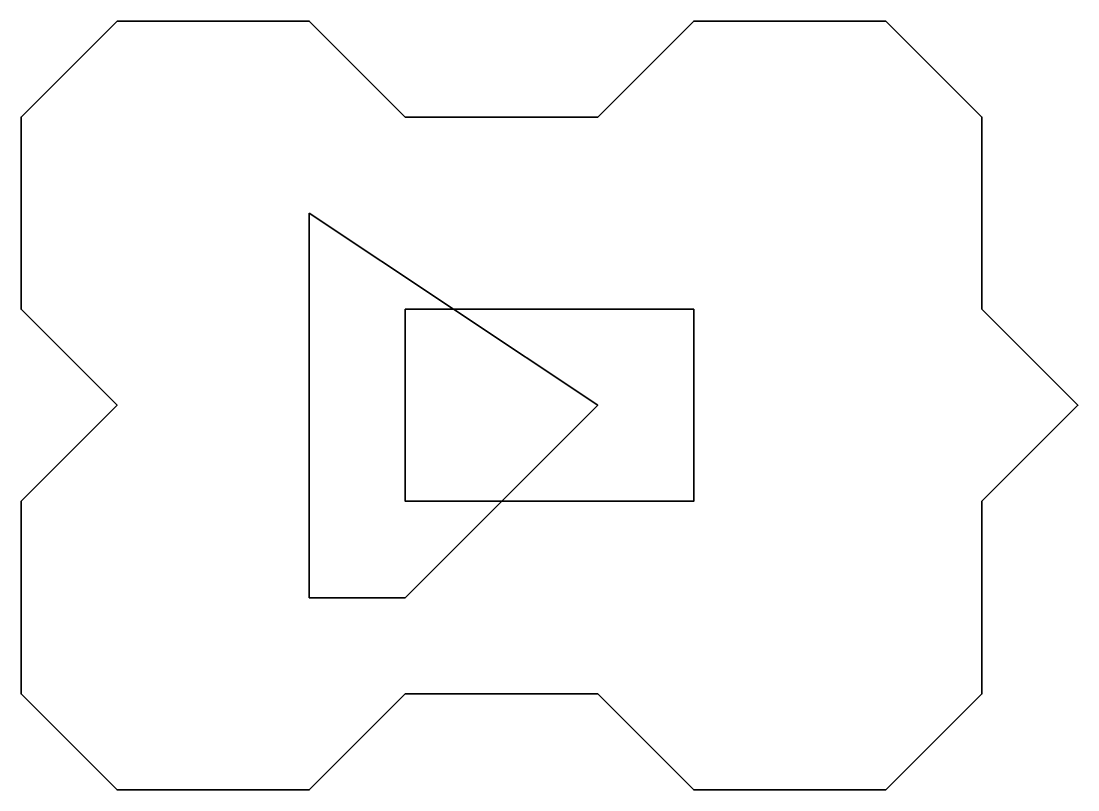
# Model space of a CAD drawing. Extents: x 0 to 2047, y -1489 to 0.
import ezdxf

# ---------------------------------------------------------------- set-up
doc = ezdxf.new("R2010")
doc.units = 0
doc.linetypes.add('Solid', pattern=[0])
doc.layers.add('zone_0_q2', color=7, linetype='Continuous')
doc.layers.add('zone_1_q1', color=7, linetype='Continuous')

msp = doc.modelspace()

# ---------------------------------------------------------------- linework, layer by layer
at = {"color": 0, "linetype": 'Solid', "lineweight": 35}
msp.add_lwpolyline([(186, 0), (558, 0), (744, -186), (1117, -186), (1303, 0), (1675, 0), (1861, -186), (1861, -558), (2047, -744), (1861, -930), (1861, -1303), (1675, -1489), (1303, -1489), (1117, -1303), (744, -1303), (558, -1489), (186, -1489), (0, -1303), (0, -930), (186, -744), (0, -558), (0, -186), (186, 0)], close=True, dxfattribs=at)
at = {"layer": 'zone_0_q2', "color": 2, "linetype": 'Solid', "lineweight": 35}
msp.add_lwpolyline([(744, -558), (1303, -558), (1303, -930), (744, -930), (744, -558)], close=True, dxfattribs=at)
at = {"layer": 'zone_1_q1', "color": 40, "linetype": 'Solid', "lineweight": 35}
msp.add_lwpolyline([(558, -372), (1117, -744), (744, -1117), (558, -1117), (558, -930), (558, -372)], close=True, dxfattribs=at)

doc.saveas('drawing.dxf')
